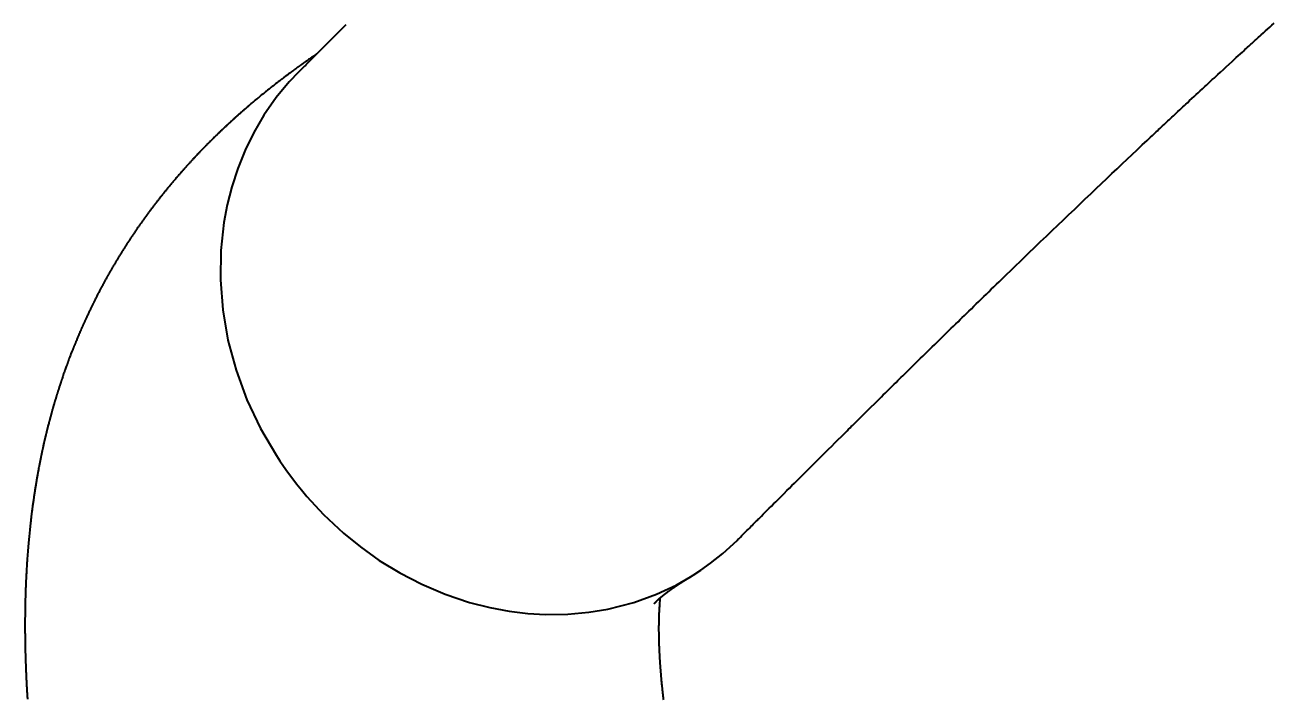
# Model space of a CAD drawing. Header units: millimetres. Extents: x 15 to 415, y 5 to 292.
# Drawn here: x 320.77 to 326.12, y 132.98 to 135.87 of the extents above; entities that cross this region are included whole.
import ezdxf

# ---------------------------------------------------------------- set-up
doc = ezdxf.new("R2010")
doc.units = ezdxf.units.MM
doc.layers.add('Geometries', color=7, linetype='Continuous')

msp = doc.modelspace()

# ---------------------------------------------------------------- linework, layer by layer
at = {"layer": 'Geometries', "linetype": 'Continuous', "lineweight": 40}
for p, q in [((321.9432, 135.6682), (321.9429, 135.6679)), ((323.6194, 133.5069), (323.6313, 133.5142))]:
    msp.add_line(p, q, dxfattribs=at)
at = {"layer": 'Geometries', "linetype": 'Continuous', "lineweight": 40, "flags": 128}
for points in [[(322.1451, 135.87), (322.1347, 135.8596), (322.1241, 135.8491), (322.1149, 135.8399), (322.1056, 135.8306), (322.0962, 135.8212), (322.0866, 135.8117), (322.077, 135.802), (322.0672, 135.7922), (322.0574, 135.7824), (322.0508, 135.7758), (322.0445, 135.7695), (322.0384, 135.7634), (322.0325, 135.7576), (322.0269, 135.752), (322.0216, 135.7466), (322.0196, 135.7447)], [(323.8227, 133.6668), (323.8263, 133.6703), (323.8331, 133.6771), (323.8396, 133.6837), (323.8456, 133.6897), (323.8514, 133.6955), (323.8571, 133.7011), (323.8625, 133.7066), (323.8677, 133.7119), (323.8731, 133.7172), (323.8783, 133.7224), (323.8832, 133.7274), (323.888, 133.7322), (323.8925, 133.7367), (323.8969, 133.7411), (323.9008, 133.745), (323.9045, 133.7487), (323.908, 133.7522), (323.9115, 133.7557), (323.915, 133.7592), (323.9229, 133.7671), (323.931, 133.7752), (323.9393, 133.7835), (323.9479, 133.7921), (323.9568, 133.801), (323.9659, 133.8102), (323.9753, 133.8195), (323.9848, 133.8291), (323.9946, 133.8389), (324.0074, 133.8517), (324.02, 133.8642), (324.0323, 133.8765), (324.0432, 133.8874), (324.0538, 133.898), (324.0643, 133.9084), (324.0746, 133.9187), (324.0847, 133.9288), (324.0947, 133.9387), (324.1073, 133.9513), (324.1197, 133.9637), (324.132, 133.9759), (324.1441, 133.988), (324.1561, 133.9999), (324.168, 134.0117), (324.182, 134.0256), (324.196, 134.0395), (324.21, 134.0535), (324.2241, 134.0674), (324.238, 134.0812), (324.2517, 134.0948), (324.2652, 134.1082), (324.2785, 134.1214), (324.2843, 134.1271), (324.29, 134.1329), (324.2961, 134.1388), (324.3024, 134.1451), (324.3075, 134.1502), (324.3128, 134.1554), (324.3183, 134.1608), (324.3239, 134.1664), (324.3299, 134.1724), (324.3361, 134.1785), (324.3425, 134.1848), (324.349, 134.1912), (324.3557, 134.1978), (324.3626, 134.2046), (324.3696, 134.2116), (324.3768, 134.2187), (324.4221, 134.2635), (324.4297, 134.271), (324.4373, 134.2784), (324.4448, 134.2859), (324.4524, 134.2934), (324.4599, 134.3008), (324.4672, 134.308), (324.4756, 134.3163), (324.4838, 134.3243), (324.4917, 134.3321), (324.4994, 134.3397), (324.507, 134.3472), (324.5144, 134.3544), (324.5214, 134.3614), (324.5283, 134.3681), (324.5349, 134.3746), (324.5412, 134.3808), (324.5474, 134.3869), (324.5536, 134.393), (324.5598, 134.3991), (324.6044, 134.4429), (324.6139, 134.4522), (324.6236, 134.4618), (324.6336, 134.4715), (324.6437, 134.4815), (324.6541, 134.4916), (324.6647, 134.502), (324.6899, 134.5267), (324.7152, 134.5514), (324.7253, 134.5613), (324.7353, 134.5712), (324.7452, 134.5808), (324.7549, 134.5903), (324.7644, 134.5995), (324.7736, 134.6085), (324.7826, 134.6172), (324.7914, 134.6259), (324.8004, 134.6346), (324.8109, 134.6449), (324.8215, 134.6552), (324.8321, 134.6655), (324.8427, 134.6758), (324.8534, 134.6862), (324.8642, 134.6968), (324.8753, 134.7075), (324.8856, 134.7176), (324.8962, 134.7278), (324.9069, 134.7382), (324.9177, 134.7488), (324.9288, 134.7595), (324.9401, 134.7704), (324.9516, 134.7816), (324.9633, 134.7929), (324.9752, 134.8044), (324.9873, 134.8161), (324.9994, 134.8279), (325.0115, 134.8396), (325.0304, 134.8578), (325.0491, 134.8759), (325.0678, 134.8939), (325.0929, 134.9182), (325.1179, 134.9422), (325.1427, 134.966), (325.1672, 134.9896), (325.1916, 135.0129), (325.2153, 135.0357), (325.2388, 135.0582), (325.2622, 135.0805), (325.2853, 135.1026), (325.3087, 135.125), (325.332, 135.1471), (325.355, 135.1691), (325.3779, 135.1908), (325.4006, 135.2124), (325.4228, 135.2334), (325.4448, 135.2543), (325.4666, 135.2749), (325.4883, 135.2954), (325.5098, 135.3158), (325.5312, 135.3359), (325.5525, 135.3559), (325.5736, 135.3758), (325.581, 135.3827), (325.5884, 135.3898), (325.5961, 135.3969), (325.6039, 135.4043), (325.612, 135.4118), (325.6173, 135.4169), (325.6228, 135.422), (325.6283, 135.4271), (325.6339, 135.4324), (325.6398, 135.4379), (325.6459, 135.4436), (325.6511, 135.4485), (325.6565, 135.4535), (325.662, 135.4587), (325.6677, 135.464), (325.6736, 135.4695), (325.6795, 135.4751), (325.6863, 135.4814), (325.6929, 135.4876), (325.6993, 135.4936), (325.7055, 135.4994), (325.7127, 135.506), (325.7195, 135.5124), (325.7263, 135.5187), (325.7329, 135.5249), (325.7395, 135.531), (325.7459, 135.5369), (325.7554, 135.5458), (325.7648, 135.5546), (325.7741, 135.5631), (325.7832, 135.5716), (325.7921, 135.5799), (325.801, 135.5881), (325.8099, 135.5964), (325.8157, 135.6018), (325.8215, 135.6072), (325.8274, 135.6125), (325.8332, 135.6179), (325.839, 135.6233), (325.845, 135.6288), (325.8523, 135.6356), (325.8599, 135.6426), (325.8677, 135.6498), (325.8758, 135.6573), (325.8877, 135.6682), (325.8998, 135.6794), (325.9121, 135.6907), (325.9245, 135.7021), (325.9369, 135.7135), (325.9458, 135.7217), (325.9546, 135.7298), (325.9635, 135.7379), (325.9723, 135.746), (325.981, 135.7539), (325.9866, 135.759), (325.9921, 135.7641), (325.9975, 135.769), (326.0029, 135.774), (326.0082, 135.7788), (326.0133, 135.7835), (326.0175, 135.7873), (326.0216, 135.791), (326.0255, 135.7945), (326.0292, 135.7979), (326.0328, 135.8012), (326.0362, 135.8043), (326.0398, 135.8076), (326.0449, 135.8122), (326.0502, 135.8171), (326.0558, 135.8222), (326.0616, 135.8274), (326.0707, 135.8357), (326.0799, 135.844), (326.089, 135.8524), (326.0982, 135.8607), (326.1073, 135.869), (326.1164, 135.8771)], [(322.0197, 135.7447), (322.0187, 135.7441), (322.0173, 135.7431), (322.0158, 135.7421), (322.0141, 135.7409), (322.0123, 135.7397), (322.0106, 135.7385), (322.0093, 135.7376), (322.008, 135.7367), (322.0067, 135.7358), (322.0053, 135.7349), (322.0038, 135.7338), (322.0021, 135.7326), (322.0002, 135.7313), (321.9983, 135.73), (321.9967, 135.7289), (321.9954, 135.728), (321.9941, 135.7271), (321.9928, 135.7262), (321.9913, 135.7251), (321.9896, 135.724), (321.9877, 135.7227), (321.9857, 135.7213), (321.9839, 135.72), (321.9824, 135.7189), (321.9808, 135.7178), (321.9791, 135.7166), (321.9773, 135.7153), (321.9752, 135.7138), (321.9728, 135.7122), (321.971, 135.7109), (321.9694, 135.7098), (321.9681, 135.7089), (321.9669, 135.708), (321.9656, 135.707), (321.9641, 135.706), (321.9624, 135.7048), (321.9605, 135.7035), (321.9584, 135.702), (321.9566, 135.7007), (321.9551, 135.6996), (321.9539, 135.6987), (321.9526, 135.6978), (321.9513, 135.6969), (321.9499, 135.6959), (321.9482, 135.6947), (321.9467, 135.6935), (321.945, 135.6923), (321.9434, 135.6912), (321.9421, 135.6903), (321.9411, 135.6895), (321.94, 135.6888), (321.9388, 135.6879), (321.9376, 135.687), (321.9361, 135.6859), (321.9342, 135.6845), (321.9325, 135.6833), (321.9309, 135.6821), (321.9295, 135.6811), (321.9283, 135.6802), (321.9273, 135.6795), (321.9264, 135.6788), (321.9253, 135.678), (321.9242, 135.6772), (321.9229, 135.6763), (321.9215, 135.6752), (321.9197, 135.6739), (321.9179, 135.6726), (321.9163, 135.6715), (321.9149, 135.6704), (321.9137, 135.6695), (321.9125, 135.6687), (321.9114, 135.6678), (321.9097, 135.6666), (321.9078, 135.6651), (321.9054, 135.6634), (321.9032, 135.6618), (321.9012, 135.6603), (321.8988, 135.6585), (321.8966, 135.6569), (321.8943, 135.6551), (321.8922, 135.6535), (321.89, 135.6519), (321.8878, 135.6502), (321.8857, 135.6487), (321.884, 135.6474), (321.8824, 135.6462), (321.8808, 135.6449), (321.879, 135.6436), (321.8768, 135.642), (321.8752, 135.6407), (321.8736, 135.6395), (321.8721, 135.6384), (321.8708, 135.6374), (321.8697, 135.6365), (321.8686, 135.6357), (321.8673, 135.6347), (321.8659, 135.6336), (321.8643, 135.6324), (321.8624, 135.6309), (321.86, 135.6291), (321.8579, 135.6275), (321.8561, 135.6261), (321.8545, 135.6248), (321.8529, 135.6236), (321.8511, 135.6222), (321.849, 135.6206), (321.8469, 135.619), (321.8447, 135.6173), (321.8429, 135.6159), (321.8412, 135.6146), (321.8398, 135.6134), (321.8383, 135.6123), (321.8368, 135.6111), (321.8351, 135.6098), (321.833, 135.6081), (321.8306, 135.6062), (321.829, 135.605), (321.8276, 135.6039), (321.8265, 135.603), (321.8255, 135.6022), (321.8245, 135.6014), (321.8234, 135.6006), (321.8221, 135.5995), (321.8206, 135.5983), (321.8188, 135.5969), (321.8171, 135.5955), (321.8147, 135.5936), (321.8125, 135.5919), (321.8106, 135.5904), (321.8088, 135.5889), (321.8069, 135.5874), (321.8054, 135.5862), (321.8038, 135.5849), (321.8019, 135.5834), (321.7999, 135.5818), (321.7982, 135.5804), (321.7967, 135.5792), (321.7953, 135.5781), (321.794, 135.577), (321.7922, 135.5756), (321.7902, 135.5739), (321.7879, 135.572), (321.7856, 135.5702), (321.7836, 135.5685), (321.782, 135.5672), (321.7805, 135.566), (321.7792, 135.5649), (321.7778, 135.5638), (321.7763, 135.5625), (321.7746, 135.5611), (321.773, 135.5599), (321.7713, 135.5584), (321.7696, 135.557), (321.7681, 135.5558), (321.7669, 135.5548), (321.7659, 135.5539), (321.7638, 135.5523), (321.7617, 135.5505), (321.7591, 135.5483), (321.7563, 135.546), (321.7535, 135.5436), (321.7511, 135.5416), (321.749, 135.5398), (321.748, 135.539), (321.7469, 135.5381), (321.7458, 135.5371), (321.7444, 135.536), (321.7429, 135.5347), (321.7411, 135.5332), (321.7392, 135.5316), (321.7376, 135.5302), (321.7361, 135.5289), (321.7348, 135.5278), (321.7331, 135.5264), (321.7315, 135.525), (321.7297, 135.5234), (321.7276, 135.5217), (321.7253, 135.5197), (321.7234, 135.5181), (321.7217, 135.5166), (321.7202, 135.5153), (321.7189, 135.5142), (321.7176, 135.513), (321.7155, 135.5113), (321.7132, 135.5092), (321.7106, 135.507), (321.708, 135.5047), (321.7056, 135.5026), (321.7035, 135.5008), (321.702, 135.4995), (321.7006, 135.4982), (321.699, 135.4968), (321.697, 135.4951), (321.6949, 135.4932), (321.6929, 135.4915), (321.6911, 135.4899), (321.6895, 135.4885), (321.688, 135.4871), (321.6865, 135.4858), (321.685, 135.4844), (321.6833, 135.483), (321.6814, 135.4812), (321.6791, 135.4792), (321.677, 135.4773), (321.6752, 135.4757), (321.6738, 135.4744), (321.6724, 135.4731), (321.671, 135.4719), (321.6697, 135.4707), (321.6679, 135.4691), (321.666, 135.4674), (321.6639, 135.4655), (321.6615, 135.4633), (321.6598, 135.4617), (321.6583, 135.4603), (321.6569, 135.4591), (321.6556, 135.4579), (321.6543, 135.4567), (321.6524, 135.455), (321.6504, 135.4531), (321.6482, 135.4511), (321.6459, 135.449), (321.6437, 135.447), (321.6418, 135.4452), (321.6401, 135.4437), (321.6384, 135.4421), (321.6366, 135.4404), (321.6346, 135.4386), (321.6326, 135.4367), (321.6306, 135.4348), (321.6286, 135.4329), (321.6267, 135.4312), (321.6251, 135.4297), (321.6236, 135.4282), (321.6219, 135.4266), (321.62, 135.4249), (321.6179, 135.4229), (321.6158, 135.4208), (321.6136, 135.4187), (321.6115, 135.4167), (321.6096, 135.415), (321.6077, 135.4132), (321.6059, 135.4114), (321.6039, 135.4095), (321.6016, 135.4072), (321.5991, 135.4049), (321.5967, 135.4026), (321.5945, 135.4004), (321.5926, 135.3986), (321.5907, 135.3968), (321.5889, 135.395), (321.5868, 135.3929), (321.5845, 135.3907), (321.5821, 135.3883), (321.5797, 135.386), (321.5778, 135.3841), (321.5761, 135.3824), (321.5744, 135.3808), (321.5727, 135.3791), (321.5708, 135.3772), (321.5687, 135.3751), (321.5666, 135.373), (321.5644, 135.3709), (321.5625, 135.3689), (321.5608, 135.3672), (321.5592, 135.3657), (321.5572, 135.3637), (321.555, 135.3615), (321.5525, 135.3589), (321.5497, 135.3561), (321.5479, 135.3543), (321.5464, 135.3527), (321.5451, 135.3514), (321.5439, 135.3502), (321.5427, 135.349), (321.5413, 135.3475), (321.5396, 135.3458), (321.5378, 135.344), (321.5358, 135.3419), (321.5335, 135.3396), (321.5314, 135.3374), (321.5296, 135.3355), (321.528, 135.3339), (321.5265, 135.3323), (321.525, 135.3308), (321.5235, 135.3291), (321.5218, 135.3274), (321.5197, 135.3253), (321.5175, 135.3229), (321.5153, 135.3206), (321.5134, 135.3187), (321.5115, 135.3166), (321.5097, 135.3148), (321.508, 135.3129), (321.5062, 135.311), (321.504, 135.3087), (321.5016, 135.3062), (321.4994, 135.3038), (321.4973, 135.3015), (321.4953, 135.2994), (321.4934, 135.2974), (321.4916, 135.2955), (321.4897, 135.2934), (321.4874, 135.2909), (321.4851, 135.2884), (321.4826, 135.2858), (321.4804, 135.2833), (321.4785, 135.2813), (321.4767, 135.2793), (321.4749, 135.2773), (321.4728, 135.275), (321.471, 135.2731), (321.4691, 135.2709), (321.467, 135.2686), (321.4652, 135.2666), (321.4636, 135.2649), (321.4622, 135.2633), (321.4607, 135.2617), (321.4593, 135.26), (321.4577, 135.2583), (321.456, 135.2564), (321.454, 135.2541), (321.4518, 135.2517), (321.4498, 135.2494), (321.448, 135.2474), (321.4463, 135.2455), (321.4447, 135.2437), (321.4432, 135.242), (321.4417, 135.2402), (321.4399, 135.2382), (321.4379, 135.2359), (321.4358, 135.2336), (321.4339, 135.2313), (321.4317, 135.2288), (321.4298, 135.2267), (321.428, 135.2246), (321.4262, 135.2225), (321.4242, 135.2202), (321.4219, 135.2175), (321.4203, 135.2156), (321.4185, 135.2136), (321.4169, 135.2117), (321.4155, 135.2101), (321.4143, 135.2087), (321.4132, 135.2073), (321.4121, 135.206), (321.4106, 135.2043), (321.409, 135.2025), (321.4073, 135.2004), (321.4053, 135.198), (321.4031, 135.1954), (321.4011, 135.1931), (321.3994, 135.191), (321.3979, 135.1892), (321.3965, 135.1875), (321.3951, 135.1859), (321.3938, 135.1843), (321.3922, 135.1824), (321.3905, 135.1803), (321.3876, 135.1768), (321.3849, 135.1736), (321.3825, 135.1707), (321.3804, 135.1681), (321.3783, 135.1656), (321.376, 135.1627), (321.3733, 135.1594), (321.3716, 135.1573), (321.3699, 135.1552), (321.3684, 135.1533), (321.3671, 135.1517), (321.3659, 135.1502), (321.3646, 135.1487), (321.3632, 135.1468), (321.3616, 135.1449), (321.3599, 135.1427), (321.358, 135.1403), (321.3555, 135.1372), (321.3533, 135.1344), (321.3515, 135.1321), (321.3498, 135.13), (321.3481, 135.1279), (321.3465, 135.1258), (321.3452, 135.1242), (321.3437, 135.1222), (321.342, 135.1201), (321.3404, 135.118), (321.3389, 135.116), (321.3371, 135.1137), (321.3354, 135.1116), (321.3339, 135.1097), (321.3323, 135.1076), (321.3306, 135.1054), (321.3286, 135.1028), (321.3265, 135.1), (321.3244, 135.0972), (321.3226, 135.0949), (321.321, 135.0928), (321.3195, 135.0909), (321.3181, 135.089), (321.3166, 135.087), (321.3149, 135.0847), (321.313, 135.0823), (321.3114, 135.0801), (321.3098, 135.0779), (321.3083, 135.0759), (321.307, 135.0743), (321.3059, 135.0727), (321.3048, 135.0713), (321.3038, 135.0699), (321.3025, 135.0681), (321.3011, 135.0663), (321.2996, 135.0642), (321.2978, 135.0618), (321.2959, 135.0592), (321.2942, 135.0569), (321.2924, 135.0544), (321.2908, 135.0522), (321.2893, 135.0502), (321.2879, 135.0482), (321.2865, 135.0463), (321.2848, 135.044), (321.2828, 135.0412), (321.2808, 135.0384), (321.2789, 135.0357), (321.2771, 135.0333), (321.2756, 135.0312), (321.2741, 135.029), (321.2725, 135.0268), (321.2708, 135.0244), (321.2689, 135.0218), (321.2668, 135.0188), (321.2644, 135.0153), (321.2623, 135.0124), (321.2605, 135.0098), (321.2587, 135.0073), (321.257, 135.0048), (321.2552, 135.0022), (321.253, 134.999), (321.2506, 134.9956), (321.2487, 134.9927), (321.2469, 134.9901), (321.2453, 134.9878), (321.2438, 134.9856), (321.2422, 134.9833), (321.2409, 134.9813), (321.2394, 134.9792), (321.2378, 134.9768), (321.2361, 134.9743), (321.2344, 134.9718), (321.233, 134.9696), (321.2318, 134.9678), (321.2306, 134.9661), (321.2295, 134.9644), (321.2284, 134.9627), (321.2272, 134.9609), (321.2259, 134.959), (321.2245, 134.9569), (321.2228, 134.9544), (321.2209, 134.9515), (321.2192, 134.9489), (321.2177, 134.9466), (321.2163, 134.9444), (321.215, 134.9424), (321.2139, 134.9408), (321.2128, 134.9391), (321.2116, 134.9372), (321.2102, 134.935), (321.2087, 134.9327), (321.2069, 134.93), (321.2053, 134.9274), (321.2038, 134.9251), (321.2025, 134.923), (321.2011, 134.921), (321.1998, 134.9188), (321.1983, 134.9164), (321.1963, 134.9133), (321.1942, 134.91), (321.1922, 134.9068), (321.1905, 134.9041), (321.1889, 134.9016), (321.1874, 134.8992), (321.1863, 134.8974), (321.1851, 134.8955), (321.1839, 134.8935), (321.1825, 134.8913), (321.1811, 134.889), (321.1797, 134.8867), (321.1784, 134.8847), (321.1771, 134.8825), (321.1758, 134.8804), (321.1745, 134.8783), (321.1731, 134.876), (321.1715, 134.8734), (321.1697, 134.8704), (321.1678, 134.8673), (321.1665, 134.865), (321.1654, 134.8632), (321.1644, 134.8616), (321.1635, 134.86), (321.1625, 134.8584), (321.1615, 134.8568), (321.1604, 134.8549), (321.1592, 134.8528), (321.1578, 134.8505), (321.1563, 134.8481), (321.1549, 134.8456), (321.1536, 134.8435), (321.1526, 134.8418), (321.1517, 134.8402), (321.1504, 134.8381), (321.1491, 134.8357), (321.1475, 134.8331), (321.1458, 134.8302), (321.1441, 134.8271), (321.1424, 134.8242), (321.141, 134.8217), (321.1397, 134.8196), (321.1385, 134.8175), (321.1372, 134.8152), (321.1358, 134.8127), (321.1343, 134.8101), (321.1328, 134.8075), (321.1313, 134.8047), (321.1299, 134.8023), (321.1287, 134.8002), (321.1276, 134.7982), (321.1263, 134.7959), (321.1247, 134.7931), (321.123, 134.79), (321.1212, 134.7868), (321.1195, 134.7837), (321.1183, 134.7815), (321.1172, 134.7795), (321.1161, 134.7776), (321.1151, 134.7758), (321.114, 134.7738), (321.1126, 134.7712), (321.111, 134.7682), (321.1095, 134.7655), (321.1082, 134.7631), (321.107, 134.7609), (321.1059, 134.7589), (321.105, 134.7571), (321.1039, 134.7551), (321.1028, 134.7531), (321.1015, 134.7506), (321.0999, 134.7476), (321.0987, 134.7453), (321.0976, 134.7433), (321.0967, 134.7416), (321.0958, 134.74), (321.095, 134.7384), (321.0942, 134.7369), (321.0928, 134.7343), (321.0912, 134.7312), (321.0895, 134.7279), (321.0877, 134.7243), (321.0861, 134.7213), (321.0847, 134.7187), (321.0834, 134.7162), (321.0819, 134.7131), (321.08, 134.7094), (321.0783, 134.7061), (321.0768, 134.7032), (321.0755, 134.7006), (321.0743, 134.6983), (321.073, 134.6957), (321.072, 134.6938), (321.0709, 134.6915), (321.0697, 134.689), (321.0684, 134.6864), (321.0672, 134.6841), (321.0663, 134.6822), (321.0654, 134.6805), (321.0645, 134.6786), (321.0635, 134.6766), (321.0623, 134.6742), (321.061, 134.6714), (321.0597, 134.6688), (321.0581, 134.6657), (321.0568, 134.6629), (321.0556, 134.6605), (321.0544, 134.658), (321.0531, 134.6552), (321.0521, 134.6532), (321.051, 134.6509), (321.0498, 134.6485), (321.0488, 134.6463), (321.0479, 134.6444), (321.0471, 134.6428), (321.0461, 134.6407), (321.0451, 134.6385), (321.0438, 134.6357), (321.0422, 134.6325), (321.0408, 134.6294), (321.0396, 134.6269), (321.0385, 134.6246), (321.0375, 134.6224), (321.0366, 134.6203), (321.0354, 134.6179), (321.0342, 134.6152), (321.0329, 134.6124), (321.0316, 134.6096), (321.0305, 134.6071), (321.0296, 134.6051), (321.0287, 134.6032), (321.0278, 134.6012), (321.0268, 134.5991), (321.0256, 134.5965), (321.0247, 134.5943), (321.0237, 134.5921), (321.0228, 134.5902), (321.0221, 134.5886), (321.0215, 134.5872), (321.0209, 134.5858), (321.0202, 134.5844), (321.0196, 134.5829), (321.0187, 134.581), (321.0178, 134.5788), (321.0167, 134.5764), (321.0157, 134.5742), (321.0146, 134.5717), (321.0137, 134.5696), (321.0128, 134.5677), (321.012, 134.5658), (321.0111, 134.5636), (321.01, 134.561), (321.0088, 134.5583), (321.0077, 134.5557), (321.0066, 134.5533), (321.0055, 134.5507), (321.0045, 134.5484), (321.0035, 134.546), (321.0023, 134.5431), (321.001, 134.54), (320.9996, 134.5369), (320.9985, 134.5342), (320.9976, 134.532), (320.9967, 134.53), (320.9958, 134.5277), (320.9947, 134.5252), (320.9936, 134.5225), (320.9923, 134.5194), (320.9914, 134.5172), (320.9907, 134.5153), (320.99, 134.5137), (320.9893, 134.5121), (320.9886, 134.5104), (320.9879, 134.5086), (320.987, 134.5065), (320.9861, 134.5042), (320.9851, 134.5016), (320.9842, 134.4994), (320.9834, 134.4975), (320.9828, 134.496), (320.9821, 134.4944), (320.9815, 134.4927), (320.9808, 134.4911), (320.98, 134.4892), (320.9792, 134.487), (320.9782, 134.4845), (320.9773, 134.4824), (320.9766, 134.4806), (320.9746, 134.4754), (320.9719, 134.4686), (320.9693, 134.4618), (320.9673, 134.4565), (320.9644, 134.4489), (320.9621, 134.443), (320.9599, 134.4372), (320.9592, 134.4352), (320.9583, 134.4329), (320.9575, 134.4307), (320.9568, 134.4289), (320.9563, 134.4273), (320.9557, 134.4259), (320.9552, 134.4244), (320.9546, 134.4229), (320.9538, 134.4207), (320.953, 134.4183), (320.952, 134.4157), (320.951, 134.413), (320.9502, 134.4108), (320.949, 134.4075), (320.9475, 134.4034), (320.946, 134.3991), (320.9445, 134.395), (320.9433, 134.3915), (320.9415, 134.3866), (320.9396, 134.3809), (320.9378, 134.3758), (320.9362, 134.3712), (320.9341, 134.365), (320.9324, 134.3602), (320.9311, 134.3562), (320.9305, 134.3545), (320.9298, 134.3525), (320.929, 134.3502), (320.9283, 134.348), (320.9277, 134.3461), (320.9271, 134.3446), (320.9267, 134.3432), (320.9262, 134.3419), (320.9257, 134.3403), (320.9252, 134.3387), (320.9246, 134.3368), (320.9239, 134.3347), (320.9231, 134.3323), (320.9223, 134.33), (320.9215, 134.3275), (320.9209, 134.3255), (320.9201, 134.3231), (320.9192, 134.3204), (320.9183, 134.3177), (320.9174, 134.3149), (320.9166, 134.3123), (320.9159, 134.31), (320.9154, 134.3085), (320.9148, 134.3067), (320.9142, 134.3046), (320.9134, 134.3021), (320.9126, 134.2997), (320.912, 134.2977), (320.9114, 134.2958), (320.9109, 134.2941), (320.9103, 134.2923), (320.9098, 134.2906), (320.9092, 134.2889), (320.9086, 134.2869), (320.9079, 134.2846), (320.9072, 134.2823), (320.9066, 134.2804), (320.9061, 134.2788), (320.9057, 134.2774), (320.9052, 134.2758), (320.9047, 134.274), (320.9039, 134.2713), (320.903, 134.2686), (320.9022, 134.2657), (320.9014, 134.2631), (320.9007, 134.2609), (320.9002, 134.2593), (320.8998, 134.2577), (320.8993, 134.2562), (320.8989, 134.2546), (320.8985, 134.2534), (320.898, 134.2517), (320.8974, 134.2496), (320.8967, 134.2471), (320.8959, 134.2445), (320.895, 134.2414), (320.8942, 134.2388), (320.8935, 134.2364), (320.893, 134.2346), (320.8926, 134.233), (320.8921, 134.2315), (320.8917, 134.2301), (320.8913, 134.2285), (320.8907, 134.2266), (320.8901, 134.2244), (320.8894, 134.2219), (320.8888, 134.2198), (320.8882, 134.2178), (320.8878, 134.2162), (320.8873, 134.2145), (320.8868, 134.2126), (320.8862, 134.2106), (320.8856, 134.2083), (320.8847, 134.2049), (320.8838, 134.2017), (320.883, 134.199), (320.8824, 134.1965), (320.8817, 134.194), (320.8811, 134.1919), (320.8804, 134.1894), (320.8797, 134.1866), (320.8789, 134.1836), (320.8782, 134.1809), (320.8774, 134.1782), (320.8768, 134.1758), (320.8762, 134.1736), (320.8757, 134.1715), (320.8751, 134.1693), (320.8745, 134.167), (320.8738, 134.1644), (320.873, 134.1613), (320.8719, 134.1569), (320.8709, 134.153), (320.87, 134.1497), (320.8693, 134.1467), (320.8686, 134.1438), (320.8678, 134.1408), (320.8672, 134.1386), (320.8666, 134.1359), (320.8658, 134.1329), (320.8651, 134.13), (320.8644, 134.1272), (320.8638, 134.1248), (320.8633, 134.1225), (320.8627, 134.1201), (320.8622, 134.118), (320.8617, 134.1158), (320.8612, 134.1137), (320.8607, 134.1116), (320.86, 134.1089), (320.8593, 134.1057), (320.8585, 134.1024), (320.8577, 134.0991), (320.857, 134.0963), (320.8565, 134.0939), (320.856, 134.092), (320.8556, 134.0903), (320.8552, 134.0885), (320.8548, 134.0868), (320.8543, 134.0845), (320.8537, 134.0819), (320.853, 134.0789), (320.8523, 134.0756), (320.8515, 134.072), (320.8507, 134.0686), (320.8501, 134.0658), (320.8496, 134.0634), (320.8491, 134.0611), (320.8486, 134.0591), (320.8482, 134.0571), (320.8478, 134.0553), (320.8474, 134.0535), (320.847, 134.0515), (320.8464, 134.049), (320.8457, 134.0457), (320.845, 134.0423), (320.8442, 134.0389), (320.8436, 134.0357), (320.843, 134.033), (320.8425, 134.0306), (320.8421, 134.0285), (320.8416, 134.0263), (320.8412, 134.0242), (320.8407, 134.0219), (320.8402, 134.0194), (320.8396, 134.0166), (320.839, 134.0134), (320.8382, 134.0098), (320.8375, 134.0062), (320.8368, 134.0027), (320.8362, 133.9996), (320.8357, 133.997), (320.8353, 133.9949), (320.8349, 133.9929), (320.8345, 133.9908), (320.8341, 133.9887), (320.8333, 133.985), (320.8325, 133.9809), (320.8316, 133.9761), (320.8307, 133.9711), (320.8298, 133.9661), (320.8289, 133.9616), (320.8282, 133.9576), (320.8277, 133.9551), (320.8273, 133.9527), (320.8269, 133.9503), (320.8264, 133.9479), (320.826, 133.9453), (320.8254, 133.9423), (320.8248, 133.9388), (320.8242, 133.9351), (320.8235, 133.9311), (320.8228, 133.9273), (320.8222, 133.9236), (320.8216, 133.9203), (320.8211, 133.9176), (320.8206, 133.9143), (320.8201, 133.9112), (320.8196, 133.9081), (320.8191, 133.9056), (320.8187, 133.9029), (320.8182, 133.8997), (320.8176, 133.8961), (320.817, 133.8922), (320.8163, 133.8883), (320.8157, 133.8843), (320.815, 133.8798), (320.8144, 133.8758), (320.8139, 133.8726), (320.8134, 133.8696), (320.813, 133.8667), (320.8125, 133.8639), (320.8121, 133.8611), (320.8117, 133.8583), (320.8113, 133.8554), (320.8108, 133.8523), (320.8103, 133.8488), (320.8096, 133.8438), (320.8089, 133.8388), (320.8082, 133.834), (320.8075, 133.8295), (320.8069, 133.8249), (320.8064, 133.8211), (320.8058, 133.8172), (320.8053, 133.8131), (320.8047, 133.8091), (320.8043, 133.8056), (320.8035, 133.8), (320.8028, 133.7948), (320.8022, 133.7895), (320.8015, 133.7842), (320.8008, 133.7788), (320.8001, 133.773), (320.7993, 133.7667), (320.7985, 133.7597), (320.7976, 133.7524), (320.7968, 133.7456), (320.7961, 133.739), (320.7927, 133.708), (320.79, 133.6804), (320.7874, 133.6527), (320.7845, 133.6176), (320.7819, 133.5825), (320.7814, 133.5746), (320.7809, 133.5667), (320.7804, 133.5588), (320.7799, 133.551), (320.7794, 133.5431), (320.7789, 133.5352), (320.7785, 133.5275), (320.7783, 133.5228), (320.778, 133.5184), (320.7778, 133.5141), (320.7776, 133.5092), (320.7773, 133.5039), (320.777, 133.4981), (320.7767, 133.4911), (320.7764, 133.484), (320.7761, 133.4769), (320.7758, 133.4702), (320.7756, 133.4639), (320.7753, 133.4579), (320.7751, 133.4522), (320.7749, 133.4464), (320.7747, 133.4403), (320.7745, 133.4341), (320.7743, 133.4279), (320.7742, 133.423), (320.774, 133.4184), (320.7739, 133.4135), (320.7738, 133.4083), (320.7736, 133.4028), (320.7735, 133.3969), (320.7734, 133.391), (320.7733, 133.3849), (320.7731, 133.3793), (320.7731, 133.374), (320.773, 133.3688), (320.7729, 133.3633), (320.7728, 133.36), (320.7728, 133.3568), (320.7728, 133.3537), (320.7727, 133.3505), (320.7727, 133.3474), (320.7726, 133.3438), (320.7726, 133.3398), (320.7726, 133.3355), (320.7725, 133.331), (320.7725, 133.3265), (320.7725, 133.3224), (320.7725, 133.3187), (320.7724, 133.3152), (320.7724, 133.3118), (320.7724, 133.3047), (320.7724, 133.2977), (320.7724, 133.295), (320.7724, 133.2923), (320.7724, 133.2891), (320.7724, 133.2855), (320.7725, 133.2814), (320.7725, 133.2773), (320.7725, 133.2732), (320.7725, 133.2694), (320.7725, 133.2661), (320.7726, 133.2631), (320.7726, 133.2604), (320.7726, 133.2564), (320.7727, 133.2525), (320.7727, 133.2485), (320.7727, 133.2443), (320.7728, 133.2396), (320.7729, 133.2356), (320.7729, 133.2315), (320.773, 133.2272), (320.7731, 133.2232), (320.7731, 133.2195), (320.7732, 133.2159), (320.7732, 133.2125), (320.7733, 133.2092), (320.7734, 133.206), (320.7734, 133.2034), (320.7735, 133.2009), (320.7735, 133.198), (320.7736, 133.1946), (320.7737, 133.1891), (320.7739, 133.1836), (320.774, 133.1785), (320.7741, 133.1738), (320.7742, 133.1697), (320.7744, 133.1652), (320.7745, 133.1607), (320.7746, 133.1558), (320.7748, 133.1503), (320.775, 133.1448), (320.7752, 133.1391), (320.7754, 133.134), (320.7755, 133.1295), (320.7757, 133.1236), (320.776, 133.1169), (320.7763, 133.1094), (320.7766, 133.1021), (320.7769, 133.0953), (320.7771, 133.0894), (320.7772, 133.0868), (320.7774, 133.084), (320.7775, 133.0808), (320.7777, 133.0773), (320.7778, 133.0735), (320.778, 133.07), (320.7782, 133.0663), (320.7783, 133.0631), (320.7785, 133.06), (320.7786, 133.0571), (320.7788, 133.0537), (320.779, 133.0501), (320.7792, 133.0461), (320.7794, 133.0418), (320.7796, 133.0382), (320.7798, 133.0345), (320.78, 133.031), (320.7802, 133.0279), (320.7803, 133.0251), (320.7805, 133.0225), (320.7806, 133.0199), (320.7808, 133.0173), (320.781, 133.0142), (320.7812, 133.0107), (320.7814, 133.0066), (320.7817, 133.0023), (320.7819, 132.9985), (320.7821, 132.9953), (320.7823, 132.9924), (320.7825, 132.9896), (320.7826, 132.9867), (320.7829, 132.9833)], [(322.0196, 135.7447), (322.0165, 135.7415), (322.0116, 135.7366), (322.0073, 135.7323), (322.0032, 135.7282), (321.9993, 135.7244), (321.9956, 135.7207), (321.9922, 135.7172), (321.9889, 135.714), (321.9859, 135.7109), (321.9837, 135.7087), (321.9815, 135.7066), (321.9794, 135.7044), (321.9771, 135.7021), (321.9746, 135.6996), (321.9719, 135.6969), (321.969, 135.694), (321.9654, 135.6904), (321.9616, 135.6866), (321.9575, 135.6825), (321.9531, 135.6781), (321.9485, 135.6735), (321.9436, 135.6686), (321.9432, 135.6682)], [(321.9432, 135.6682), (321.9033, 135.626), (321.8477, 135.5589), (321.7948, 135.4834), (321.7514, 135.4096), (321.7139, 135.3333), (321.6825, 135.2555), (321.6571, 135.1774), (321.6375, 135.0999), (321.6233, 135.0242), (321.6103, 134.9038), (321.6084, 134.7787), (321.6184, 134.6504), (321.6407, 134.5207), (321.6754, 134.3916), (321.722, 134.2651), (321.7799, 134.1429), (321.8479, 134.0267), (321.8624, 134.0045), (321.8782, 133.9813), (321.8953, 133.9571), (321.9138, 133.9319), (321.9337, 133.906), (321.9551, 133.8792), (321.9781, 133.8518), (322.0498, 133.7741), (322.1345, 133.6947), (322.2076, 133.6353), (322.2882, 133.578), (322.376, 133.5243), (322.4703, 133.4755), (322.5702, 133.4331), (322.6746, 133.3981), (322.7607, 133.3761), (322.8438, 133.3606), (322.9236, 133.3511), (322.9998, 133.3468), (323.0956, 133.3481), (323.1844, 133.3562), (323.2664, 133.3697), (323.377, 133.398), (323.4737, 133.433), (323.558, 133.4723), (323.6194, 133.5069)], [(323.6313, 133.5142), (323.6637, 133.5353), (323.706, 133.5654), (323.758, 133.6069), (323.8193, 133.6633), (323.8228, 133.6668)], [(323.4913, 133.4187), (323.4914, 133.4187), (323.4916, 133.4189), (323.4917, 133.419), (323.4924, 133.4196), (323.4931, 133.4202), (323.4936, 133.4206), (323.4944, 133.4213), (323.4951, 133.4218), (323.4956, 133.4223), (323.496, 133.4226), (323.4963, 133.4228), (323.4966, 133.4231), (323.4969, 133.4233), (323.4972, 133.4236), (323.4974, 133.4237), (323.4975, 133.4239), (323.4977, 133.424), (323.498, 133.4242), (323.4983, 133.4245), (323.4985, 133.4247), (323.4988, 133.4249), (323.499, 133.425), (323.4991, 133.4252), (323.4993, 133.4253), (323.4995, 133.4255), (323.4998, 133.4257), (323.5001, 133.426), (323.5004, 133.4262), (323.5006, 133.4264), (323.5008, 133.4265), (323.501, 133.4267), (323.5012, 133.4269), (323.5017, 133.4272), (323.5021, 133.4276), (323.5025, 133.4279), (323.503, 133.4283), (323.5034, 133.4286), (323.5038, 133.4289), (323.504, 133.4291), (323.5043, 133.4293), (323.5045, 133.4295), (323.5046, 133.4296), (323.5048, 133.4298), (323.5051, 133.43), (323.5054, 133.4302), (323.5057, 133.4304), (323.506, 133.4307), (323.5062, 133.4309), (323.5064, 133.431), (323.5066, 133.4312), (323.5069, 133.4314), (323.5071, 133.4315), (323.5074, 133.4318), (323.5077, 133.432), (323.508, 133.4322), (323.5082, 133.4324), (323.5084, 133.4326), (323.5088, 133.4329), (323.5092, 133.4332), (323.5096, 133.4335), (323.5099, 133.4337), (323.5102, 133.4339), (323.5104, 133.4341), (323.5106, 133.4343), (323.5108, 133.4345), (323.5111, 133.4347), (323.5115, 133.435), (323.5118, 133.4352), (323.5121, 133.4355), (323.5124, 133.4357), (323.5127, 133.4359), (323.513, 133.4361), (323.5133, 133.4363), (323.5136, 133.4366), (323.514, 133.4369), (323.5144, 133.4372), (323.5148, 133.4375), (323.5152, 133.4378), (323.5156, 133.4381), (323.5161, 133.4385), (323.5166, 133.4389), (323.517, 133.4392), (323.5174, 133.4394), (323.5177, 133.4397), (323.518, 133.4399), (323.5184, 133.4402), (323.5187, 133.4405), (323.519, 133.4407), (323.5192, 133.4408), (323.5194, 133.441), (323.5197, 133.4412), (323.5199, 133.4413), (323.5202, 133.4415), (323.5205, 133.4418), (323.5209, 133.4421), (323.5212, 133.4424), (323.5215, 133.4426), (323.5218, 133.4428), (323.5221, 133.443), (323.5226, 133.4433), (323.5231, 133.4437), (323.5236, 133.4441), (323.5241, 133.4444), (323.5247, 133.4449), (323.5256, 133.4456), (323.5264, 133.4462), (323.5271, 133.4467), (323.5279, 133.4473), (323.5288, 133.4479), (323.5297, 133.4486), (323.5303, 133.449), (323.5308, 133.4494), (323.5313, 133.4497), (323.5317, 133.45), (323.5321, 133.4503), (323.5324, 133.4505), (323.5327, 133.4507), (323.5331, 133.451), (323.5336, 133.4514), (323.534, 133.4516), (323.5343, 133.4519), (323.5348, 133.4522), (323.5354, 133.4526), (323.536, 133.4531), (323.5365, 133.4535), (323.537, 133.4538), (323.5375, 133.4541), (323.5379, 133.4545), (323.5385, 133.4548), (323.539, 133.4552), (323.5394, 133.4555), (323.5397, 133.4557), (323.5402, 133.456), (323.5406, 133.4564), (323.5412, 133.4568), (323.5418, 133.4572), (323.5423, 133.4575), (323.5428, 133.4579), (323.5431, 133.4581), (323.5438, 133.4585), (323.5444, 133.459), (323.5454, 133.4597), (323.5465, 133.4604), (323.5475, 133.4612), (323.5485, 133.4618), (323.5493, 133.4624), (323.5497, 133.4627), (323.5502, 133.463), (323.5507, 133.4634), (323.5511, 133.4636), (323.5515, 133.4639), (323.5518, 133.4641), (323.5522, 133.4644), (323.5527, 133.4647), (323.5532, 133.4651), (323.5537, 133.4654), (323.5542, 133.4657), (323.5546, 133.466), (323.555, 133.4662), (323.5553, 133.4665), (323.5558, 133.4668), (323.5563, 133.4671), (323.5568, 133.4675), (323.5573, 133.4678), (323.5576, 133.468), (323.5581, 133.4684), (323.5587, 133.4687), (323.5593, 133.4692), (323.56, 133.4696), (323.5607, 133.4701), (323.5612, 133.4705), (323.5618, 133.4708), (323.5623, 133.4712), (323.563, 133.4716), (323.5635, 133.472), (323.564, 133.4723), (323.5644, 133.4725), (323.5648, 133.4728), (323.5652, 133.4731), (323.5656, 133.4733), (323.5661, 133.4737), (323.5667, 133.4741), (323.5674, 133.4746), (323.568, 133.4749), (323.5684, 133.4752), (323.5688, 133.4755), (323.5691, 133.4756), (323.5694, 133.4758), (323.5697, 133.476), (323.57, 133.4762), (323.5705, 133.4766), (323.571, 133.4769), (323.5716, 133.4773), (323.5721, 133.4777), (323.5726, 133.478), (323.5729, 133.4782), (323.5733, 133.4784), (323.5737, 133.4786), (323.5741, 133.479), (323.5747, 133.4793), (323.5753, 133.4797), (323.5757, 133.48), (323.5761, 133.4802), (323.5766, 133.4805), (323.5771, 133.4809), (323.5779, 133.4814), (323.5786, 133.4818), (323.5792, 133.4822), (323.5797, 133.4825), (323.5801, 133.4828), (323.5805, 133.483), (323.581, 133.4834), (323.5816, 133.4837), (323.5821, 133.4841), (323.5826, 133.4844), (323.583, 133.4846), (323.5834, 133.4849), (323.5839, 133.4852), (323.5843, 133.4855), (323.5847, 133.4858), (323.5852, 133.486), (323.5856, 133.4863), (323.5859, 133.4865), (323.5864, 133.4868), (323.5868, 133.4871), (323.5874, 133.4874), (323.5881, 133.4879), (323.5887, 133.4883), (323.5895, 133.4887), (323.5902, 133.4892), (323.5908, 133.4896), (323.5914, 133.49), (323.592, 133.4903), (323.5927, 133.4908), (323.5938, 133.4914), (323.5943, 133.4917), (323.5947, 133.492), (323.595, 133.4922), (323.5954, 133.4924), (323.5958, 133.4927), (323.5963, 133.493), (323.5969, 133.4933), (323.5976, 133.4937), (323.5984, 133.4942), (323.5991, 133.4947), (323.5998, 133.4951), (323.6004, 133.4955), (323.6012, 133.496), (323.6023, 133.4967), (323.6037, 133.4975), (323.605, 133.4983), (323.6062, 133.499), (323.6073, 133.4997), (323.6083, 133.5003), (323.6092, 133.5009), (323.6109, 133.5019), (323.6125, 133.5029), (323.6141, 133.5038), (323.6159, 133.5049), (323.618, 133.5062), (323.6188, 133.5067)], [(323.4667, 133.3951), (323.4666, 133.395), (323.4666, 133.3949), (323.4665, 133.3948), (323.4664, 133.3947), (323.4663, 133.3946), (323.4663, 133.3946), (323.4663, 133.3946), (323.4663, 133.3946), (323.4662, 133.3944), (323.4662, 133.3944), (323.4661, 133.3943), (323.4661, 133.3943), (323.4661, 133.3943), (323.466, 133.3942), (323.466, 133.3942), (323.466, 133.3942), (323.466, 133.3941), (323.4659, 133.3941), (323.4659, 133.3941), (323.4659, 133.394), (323.4659, 133.394), (323.4658, 133.394), (323.4658, 133.394), (323.4658, 133.3939), (323.4658, 133.3939), (323.4658, 133.3939), (323.4658, 133.3939), (323.4658, 133.3939), (323.4658, 133.3939), (323.4657, 133.3938), (323.4657, 133.3938), (323.4658, 133.3939), (323.4658, 133.3939), (323.4658, 133.3939), (323.4658, 133.3939), (323.4658, 133.3939), (323.4658, 133.3939), (323.4658, 133.3939), (323.4658, 133.3939), (323.4658, 133.3939), (323.4658, 133.3939), (323.4658, 133.3939), (323.4658, 133.394), (323.4659, 133.394), (323.4659, 133.394), (323.4659, 133.394), (323.4659, 133.3941), (323.4659, 133.3941), (323.4659, 133.3941), (323.466, 133.3941), (323.466, 133.3942), (323.466, 133.3942), (323.4661, 133.3943), (323.4663, 133.3945), (323.4664, 133.3946), (323.4665, 133.3948), (323.4667, 133.395), (323.4669, 133.3953)], [(323.4669, 133.3953), (323.4671, 133.3955), (323.4672, 133.3955), (323.4672, 133.3956), (323.4673, 133.3957), (323.4674, 133.3958), (323.4675, 133.3959), (323.4676, 133.396), (323.4677, 133.3961), (323.4678, 133.3962), (323.4678, 133.3963), (323.4679, 133.3964), (323.4679, 133.3965), (323.468, 133.3965), (323.468, 133.3965), (323.468, 133.3965), (323.4681, 133.3966), (323.4683, 133.3968), (323.4684, 133.397), (323.4685, 133.3971), (323.4686, 133.3972), (323.4687, 133.3973), (323.4688, 133.3974), (323.4688, 133.3975), (323.4689, 133.3976), (323.469, 133.3976), (323.469, 133.3977), (323.4691, 133.3978), (323.4694, 133.398), (323.4694, 133.3981), (323.4694, 133.3981), (323.4694, 133.3982), (323.4695, 133.3982), (323.4695, 133.3982), (323.4695, 133.3982), (323.4696, 133.3983), (323.4696, 133.3983), (323.4696, 133.3984), (323.4697, 133.3984), (323.4697, 133.3984), (323.4697, 133.3984), (323.4697, 133.3985), (323.4698, 133.3985), (323.4698, 133.3986), (323.4699, 133.3986), (323.4699, 133.3986), (323.4699, 133.3987), (323.47, 133.3987), (323.47, 133.3988), (323.47, 133.3988), (323.4701, 133.3989), (323.4701, 133.3989), (323.4702, 133.399), (323.4702, 133.399), (323.4703, 133.3991), (323.4704, 133.3992), (323.4704, 133.3992), (323.4705, 133.3993), (323.4705, 133.3993), (323.4706, 133.3994), (323.4707, 133.3995), (323.4708, 133.3996), (323.4708, 133.3997), (323.4709, 133.3997), (323.4709, 133.3998), (323.471, 133.3998), (323.4711, 133.3999), (323.4711, 133.4), (323.4712, 133.4), (323.4712, 133.4), (323.4712, 133.4001), (323.4713, 133.4001), (323.4713, 133.4002), (323.4714, 133.4003), (323.4715, 133.4003), (323.4716, 133.4004), (323.4716, 133.4005), (323.4717, 133.4006), (323.4718, 133.4007), (323.4719, 133.4007), (323.472, 133.4008), (323.4721, 133.401), (323.4722, 133.4011), (323.4723, 133.4012), (323.4724, 133.4013), (323.4725, 133.4014), (323.4726, 133.4014), (323.4726, 133.4015), (323.4727, 133.4016), (323.4728, 133.4017), (323.4729, 133.4018), (323.473, 133.4019), (323.4731, 133.402), (323.4732, 133.4021), (323.4732, 133.4021), (323.4733, 133.4022), (323.4734, 133.4023), (323.4735, 133.4024), (323.4736, 133.4025), (323.4738, 133.4027), (323.4739, 133.4028), (323.4742, 133.403), (323.4744, 133.4033), (323.4746, 133.4035), (323.4748, 133.4037), (323.4751, 133.4039), (323.4753, 133.4041), (323.4754, 133.4043), (323.4755, 133.4044), (323.4756, 133.4045), (323.4757, 133.4046), (323.4758, 133.4047), (323.4759, 133.4048), (323.476, 133.4049), (323.4762, 133.405), (323.4763, 133.4051), (323.4764, 133.4053), (323.4765, 133.4054), (323.4766, 133.4055), (323.4767, 133.4055), (323.4768, 133.4056), (323.4774, 133.4062), (323.4778, 133.4066), (323.4784, 133.4071), (323.4789, 133.4076), (323.4795, 133.4082), (323.4801, 133.4087), (323.4802, 133.4088), (323.4803, 133.4089), (323.4805, 133.4091), (323.4807, 133.4093), (323.4809, 133.4095), (323.4811, 133.4096), (323.4812, 133.4097), (323.4813, 133.4099), (323.4814, 133.41), (323.4816, 133.4101), (323.4818, 133.4103), (323.4819, 133.4104), (323.4821, 133.4106), (323.4823, 133.4107), (323.4824, 133.4108), (323.4826, 133.411), (323.4828, 133.4112), (323.483, 133.4114), (323.4832, 133.4115), (323.4833, 133.4117), (323.4835, 133.4118), (323.4836, 133.4119), (323.4837, 133.4121), (323.484, 133.4123), (323.4842, 133.4125), (323.4844, 133.4126), (323.4846, 133.4128), (323.4848, 133.413), (323.4849, 133.4131), (323.4851, 133.4133), (323.4853, 133.4135), (323.4855, 133.4136), (323.4856, 133.4137), (323.4858, 133.4139), (323.486, 133.414), (323.4862, 133.4142), (323.4864, 133.4144), (323.4866, 133.4146), (323.4868, 133.4147), (323.4869, 133.4149), (323.487, 133.415), (323.4872, 133.4151), (323.4874, 133.4153), (323.4876, 133.4154), (323.4878, 133.4157), (323.4881, 133.4159), (323.4883, 133.4161), (323.4885, 133.4162), (323.4887, 133.4164), (323.4889, 133.4166), (323.4891, 133.4168), (323.4893, 133.417), (323.4895, 133.4171), (323.4898, 133.4173), (323.49, 133.4176), (323.4903, 133.4178), (323.4906, 133.418), (323.4909, 133.4183), (323.4912, 133.4185), (323.4913, 133.4187)], [(323.5046, 132.9843), (323.5041, 132.9884), (323.5037, 132.992), (323.5034, 132.9952), (323.5031, 132.9979), (323.5029, 132.9996), (323.5027, 133.0011), (323.5025, 133.003), (323.5022, 133.0053), (323.5019, 133.0081), (323.5017, 133.0105), (323.5015, 133.0124), (323.5013, 133.0143), (323.501, 133.0163), (323.5008, 133.0185), (323.5006, 133.0203), (323.5004, 133.0221), (323.5002, 133.0242), (323.5, 133.0263), (323.4998, 133.0282), (323.4996, 133.0302), (323.4994, 133.0317), (323.4993, 133.0331), (323.4991, 133.0349), (323.4989, 133.0369), (323.4987, 133.0391), (323.4985, 133.0414), (323.4982, 133.0436), (323.4978, 133.0477), (323.4973, 133.0528), (323.4968, 133.058), (323.4964, 133.0622), (323.4959, 133.0676), (323.4958, 133.0693), (323.4957, 133.0708), (323.4955, 133.0722), (323.4954, 133.0735), (323.4953, 133.0747), (323.4952, 133.0763), (323.495, 133.0779), (323.4949, 133.0796), (323.4947, 133.0815), (323.4946, 133.0831), (323.4944, 133.0845), (323.4943, 133.0856), (323.4942, 133.0875), (323.494, 133.0898), (323.4938, 133.0922), (323.4936, 133.0945), (323.4934, 133.0968), (323.4932, 133.0989), (323.4931, 133.1003), (323.493, 133.1018), (323.4928, 133.1037), (323.4927, 133.1058), (323.4925, 133.1079), (323.4924, 133.1097), (323.4923, 133.1112), (323.4922, 133.1126), (323.4921, 133.1139), (323.492, 133.1151), (323.4919, 133.1165), (323.4917, 133.1182), (323.4916, 133.1201), (323.4914, 133.1221), (323.4913, 133.1238), (323.4912, 133.1253), (323.4911, 133.1265), (323.491, 133.1277), (323.4909, 133.1289), (323.4909, 133.1303), (323.4907, 133.1319), (323.4906, 133.1338), (323.4905, 133.1359), (323.4903, 133.1379), (323.4902, 133.1395), (323.4901, 133.1407), (323.4901, 133.142), (323.49, 133.1432), (323.4899, 133.1443), (323.4898, 133.1455), (323.4897, 133.147), (323.4896, 133.1487), (323.4895, 133.1505), (323.4894, 133.1522), (323.4893, 133.1538), (323.4892, 133.155), (323.4892, 133.1562), (323.4891, 133.1574), (323.489, 133.1591), (323.4889, 133.1612), (323.4887, 133.1637), (323.4886, 133.1661), (323.4885, 133.1681), (323.4884, 133.1698), (323.4883, 133.1714), (323.4882, 133.1729), (323.4881, 133.1747), (323.488, 133.1767), (323.4879, 133.1787), (323.4878, 133.1813), (323.4876, 133.1838), (323.4875, 133.1858), (323.4874, 133.1878), (323.4873, 133.1899), (323.4872, 133.1925), (323.4871, 133.1956), (323.487, 133.1974), (323.4869, 133.199), (323.4869, 133.2002), (323.4868, 133.2015), (323.4868, 133.2027), (323.4867, 133.204), (323.4866, 133.2062), (323.4865, 133.2087), (323.4864, 133.2114), (323.4863, 133.2141), (323.4863, 133.2165), (323.4862, 133.2186), (323.4861, 133.2209), (323.486, 133.2235), (323.4859, 133.2264), (323.4859, 133.2293), (323.4858, 133.2318), (323.4857, 133.234), (323.4857, 133.2363), (323.4856, 133.2388), (323.4855, 133.2415), (323.4855, 133.2442), (323.4854, 133.2467), (323.4854, 133.2489), (323.4853, 133.251), (323.4853, 133.2527), (323.4853, 133.2546), (323.4852, 133.2566), (323.4852, 133.2589), (323.4852, 133.2612), (323.4851, 133.2632), (323.4851, 133.2654), (323.4851, 133.2674), (323.4851, 133.2693), (323.4851, 133.2714), (323.485, 133.2737), (323.485, 133.2761), (323.485, 133.2786), (323.485, 133.2809), (323.485, 133.2829), (323.485, 133.2849), (323.485, 133.2871), (323.485, 133.2893), (323.485, 133.2917), (323.485, 133.2943), (323.485, 133.2976), (323.4851, 133.3007), (323.4851, 133.3034), (323.4851, 133.3061), (323.4851, 133.3086), (323.4852, 133.3113), (323.4852, 133.3133), (323.4853, 133.3155), (323.4853, 133.3178), (323.4853, 133.3198), (323.4854, 133.3215), (323.4854, 133.3237), (323.4855, 133.3259), (323.4855, 133.3282), (323.4856, 133.3298), (323.4856, 133.3314), (323.4857, 133.333), (323.4857, 133.3349), (323.4858, 133.3369), (323.4859, 133.339), (323.4859, 133.3411), (323.486, 133.3431), (323.4861, 133.3449), (323.4861, 133.3466), (323.4862, 133.3483), (323.4863, 133.3502), (323.4864, 133.352), (323.4864, 133.3538), (323.4865, 133.3556), (323.4866, 133.3577), (323.4867, 133.3598), (323.4868, 133.3621), (323.487, 133.3645), (323.4871, 133.367), (323.4873, 133.3707), (323.4875, 133.374), (323.4877, 133.3768), (323.4879, 133.3797), (323.4881, 133.3828), (323.4883, 133.3858), (323.4891, 133.3956), (323.4899, 133.4048), (323.4907, 133.4135), (323.4913, 133.4187)], [(323.505, 132.981), (323.5046, 132.9843)]]:
    msp.add_lwpolyline(points, dxfattribs=at)

doc.saveas('drawing.dxf')
